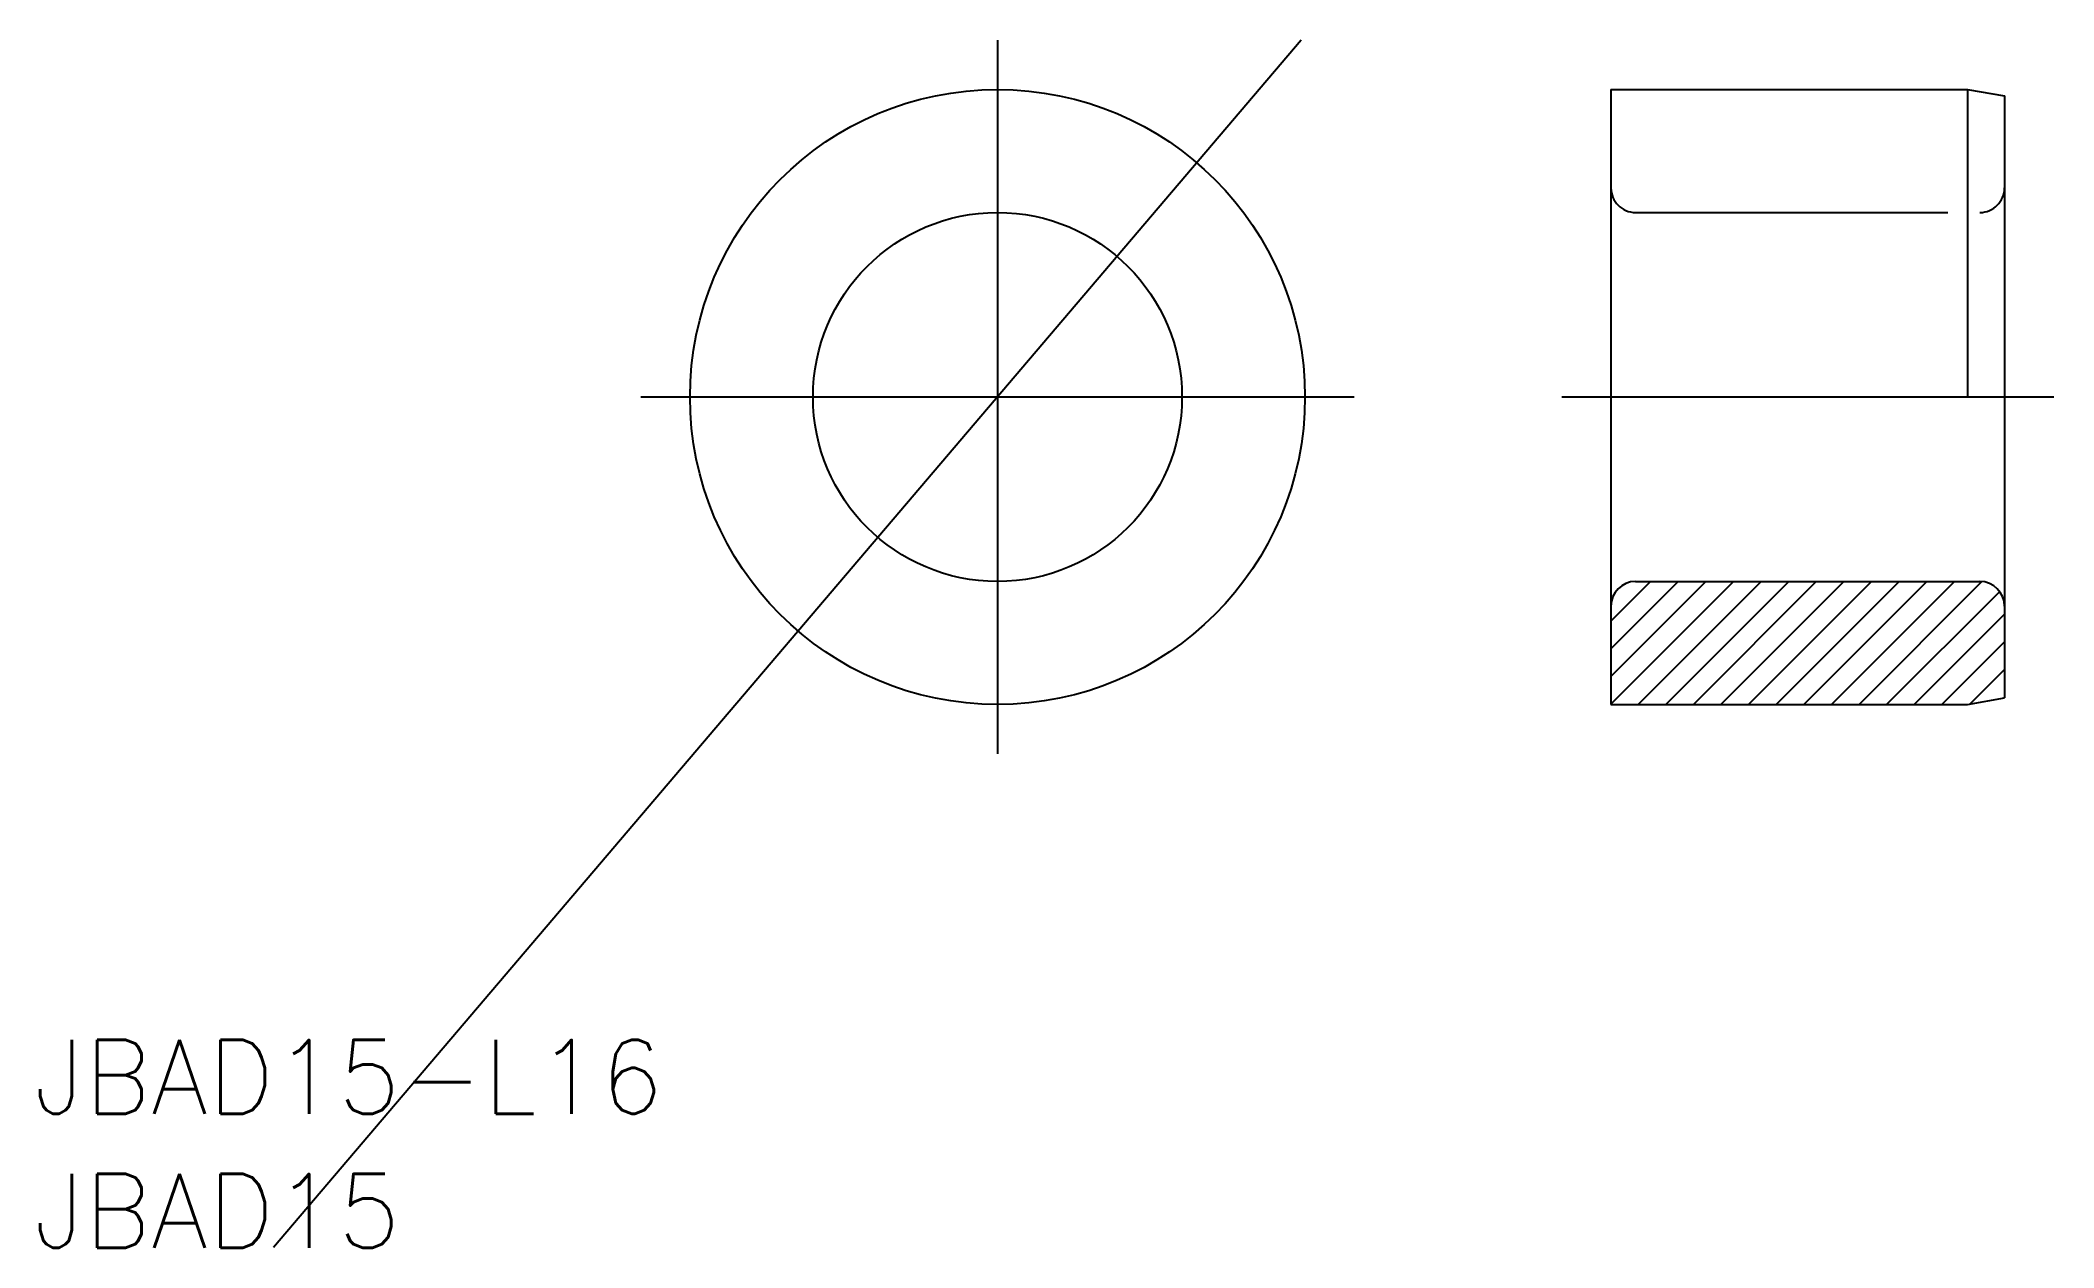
# Model space of a CAD drawing. Extents: x -38.9 to 42.9, y -34.6 to 14.5.
import ezdxf

# ---------------------------------------------------------------- set-up
doc = ezdxf.new("R2010")
doc.units = 0
doc.linetypes.add('CENTER', pattern=[50.8, 31.75, -6.35, 6.35, -6.35])
doc.linetypes.add('DASHED', pattern=[19.05, 12.7, -6.35])
doc.layers.get('0').update_dxf_attribs({"linetype": 'CONTINUOUS'})
doc.layers.add('CENTER', color=1, linetype='CENTER')
doc.styles.get("Standard").update_dxf_attribs({"font": 'txt.shx', "height": 3, "bigfont": 'bigfont.shx'})

msp = doc.modelspace()

# ---------------------------------------------------------------- linework, layer by layer
at = {"color": 7, "linetype": 'CONTINUOUS'}
for p, q in [((12.344, 14.499), (-29.439, -34.579)), ((24.94, 12.5), (24.94, -12.5)), ((24.94, 12.5), (39.44, 12.5)), ((39.44, 12.5), (39.44, 0)), ((39.44, 12.5), (40.94, 12.236)), ((40.94, 12.236), (40.94, -12.236)), ((25.94, -7.5), (39.94, -7.5)), ((39.44, -12.5), (40.94, -12.236)), ((24.94, -12.5), (39.44, -12.5))]:
    msp.add_line(p, q, dxfattribs=at)
at = {"color": 3, "linetype": 'DASHED'}
msp.add_line((25.94, 7.5), (39.94, 7.5), dxfattribs=at)
at = {"color": 3, "linetype": 'CONTINUOUS'}
for p, q in [((24.94, -9.113), (26.553, -7.5)), ((24.94, -10.236), (27.676, -7.5)), ((24.94, -11.358), (28.798, -7.5)), ((24.94, -12.481), (29.921, -7.5)), ((26.044, -12.5), (31.044, -7.5)), ((27.166, -12.5), (32.166, -7.5)), ((28.289, -12.5), (33.289, -7.5)), ((29.411, -12.5), (34.411, -7.5)), ((30.534, -12.5), (35.534, -7.5)), ((31.656, -12.5), (36.656, -7.5)), ((32.779, -12.5), (37.779, -7.5)), ((33.901, -12.5), (38.901, -7.5)), ((35.024, -12.5), (40.021, -7.503)), ((36.146, -12.5), (40.743, -7.903)), ((37.269, -12.5), (40.94, -8.828)), ((38.391, -12.5), (40.94, -9.951)), ((39.53, -12.484), (40.94, -11.073)), ((40.893, -12.244), (40.94, -12.196))]:
    msp.add_line(p, q, dxfattribs=at)
at = {"color": 7, "linetype": 'CONTINUOUS'}
for radius in [12.5, 7.5]:
    msp.add_circle((0, 0), radius, dxfattribs=at)
at = {"color": 3, "linetype": 'DASHED'}
for centre, start, end in [((25.94, 8.5), 180, 270), ((39.94, 8.5), 270, 0)]:
    msp.add_arc(centre, 1, start, end, dxfattribs=at)
at = {"color": 7, "linetype": 'CONTINUOUS'}
for centre, start, end in [((25.94, -8.5), 90, 180), ((39.94, -8.5), 0, 90)]:
    msp.add_arc(centre, 1, start, end, dxfattribs=at)
at = {"layer": 'CENTER', "color": 1, "linetype": 'CENTER'}
for p, q in [((0, 14.5), (0, -14.5)), ((-14.5, 0), (14.5, 0)), ((22.94, 0), (42.94, 0))]:
    msp.add_line(p, q, dxfattribs=at)

# ---------------------------------------------------------------- texts
at = {"color": 7, "linetype": 'CONTINUOUS'}
for s, p in [('JBAD15-L16', (-39.172, -29.133)), ('JBAD15', (-39.172, -34.582))]:
    msp.add_text(s, height=3, dxfattribs=at).set_placement(p)

doc.saveas('drawing.dxf')
